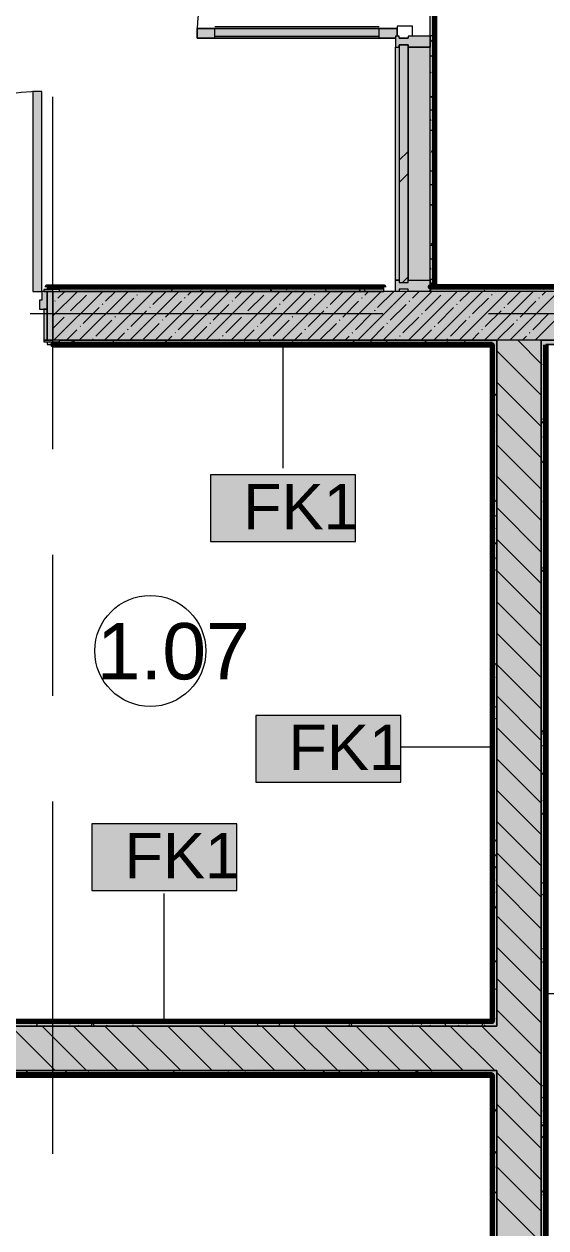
# Model space of a CAD drawing. Header units: millimetres. Extents: x -3817 to 677485, y -22715 to 103890.
# Drawn here: x 18624 to 20974, y 5592 to 11016 of the extents above; entities that cross this region are included whole.
import ezdxf

# ---------------------------------------------------------------- set-up
doc = ezdxf.new("R2010")
doc.units = ezdxf.units.MM
doc.layers.add('PDF _Геометрия', color=7, linetype='Continuous', true_color=0x1d1d1d)
doc.layers.add('PDF _Сплошная заливка', color=7, linetype='Continuous', true_color=0xffffff)
doc.layers.add('PDF _Текст', color=7, linetype='Continuous')
doc.styles.add('PDF GOST-Common', font='arial.ttf')

msp = doc.modelspace()

# ---------------------------------------------------------------- hatches: boundary and pattern name
at = {"layer": 'PDF _Сплошная заливка', "transparency": 33554559}
for points in [[(20453.3, 9831.4), (20473.3, 9832.4), (20473.3, 12811.3), (20453.3, 12811.3), (20453.3, 10383.6)], [(19403.5, 10951.4), (20296.5, 10951.4), (20296.5, 10961.4), (20303.5, 10961.4), (20303.5, 10996.4), (19403.5, 10996.4)], [(20453.3, 10911.4), (20453.3, 10961.4), (20353.5, 10961.4), (20353.5, 10951.4), (20313.5, 10951.4), (20313.5, 10961.4), (20296.5, 10961.4), (20296.5, 10911.4), (20313.5, 10911.4), (20313.5, 10921.4), (20353.5, 10921.4), (20353.5, 10911.4)], [(20296.5, 9861.4), (20313.5, 9861.4), (20313.5, 10911.4), (20296.5, 10911.4), (20296.5, 10383.6)], [(20353.5, 9861.4), (20453.3, 9861.4), (20453.3, 10911.4), (20353.5, 10911.4), (20353.5, 10383.6)], [(20453.3, 9811.3), (20453.5, 9811.4), (20453.3, 9861.4), (20353.5, 9861.4), (20353.5, 9851.3), (20313.5, 9851.3), (20313.5, 9861.4), (20296.5, 9861.4), (20296.5, 9811.3), (20313.5, 9811.3), (20313.5, 9821.4), (20353.5, 9821.4), (20353.5, 9811.3), (20433.3, 9811.3)], [(20473.3, 9821.4), (20509.1, 9821.4), (20509.1, 9831.4), (20453.3, 9831.4), (20453.5, 9821.4)], [(20753.3, 2011.3), (20953.3, 2011.3), (20953.3, 9591.3), (20753.3, 9591.3), (20753.3, 2037.4)], [(20953.5, 2011.3), (20973.3, 2011.3), (20973.3, 9591.3), (20953.3, 9591.3), (20953.3, 2011.3)], [(20973.3, 9571.4), (22133.3, 9571.4), (22133.3, 9591.3), (20973.3, 9591.3), (20973.3, 9571.4)], [(17753.3, 6501.3), (20753.3, 6501.3), (20753.3, 6521.3), (17523.3, 6521.3), (17523.3, 6501.3), (17534.5, 6501.3)], [(20251.9, 6301.4), (20753.3, 6301.4), (20753.3, 6501.3), (14623.3, 6501.3), (14623.3, 6301.4), (17534.5, 6301.4)], [(17503.3, 6281.4), (20753.3, 6281.4), (20753.3, 6301.4), (14623.3, 6301.4), (14623.3, 6281.4), (17303.3, 6281.4)]]:
    msp.add_hatch(color=256, dxfattribs=at).paths.add_polyline_path(points)
h = msp.add_hatch(color=256, dxfattribs=at)
h.paths.add_polyline_path([(14508.3, 9811.3), (14943.3, 9811.3), (14943.3, 9819.4), (14973.3, 9819.4), (14973.3, 9831.4), (14508.3, 9831.4)], flags=0)
h.paths.add_polyline_path([(18783.3, 9811.3), (20243.3, 9811.3), (20243.3, 9831.4), (18728.3, 9831.4), (18728.3, 9819.4), (18783.3, 9819.4)], flags=0)
h.paths.add_polyline_path([(16103.3, 9811.3), (17723.3, 9811.3), (17723.3, 9819.4), (17778.3, 9819.4), (17778.3, 9831.4), (16098.3, 9831.4), (16099.4, 9819.4), (16103.3, 9819.4)], flags=0)
h = msp.add_hatch(color=256, dxfattribs=at)
h.paths.add_polyline_path([(28953.3, 9811.3), (30803.3, 9811.3), (30803.3, 9831.4), (27971, 9831.4), (27959.5, 9811.3), (28404, 9811.3)], flags=0)
h.paths.add_polyline_path([(27913.3, 9811.3), (27924.8, 9831.4), (25401, 9831.4), (25389.5, 9811.3), (27908.3, 9811.3)], flags=0)
h.paths.add_polyline_path([(32453.3, 9831.4), (32453.3, 9831.4), (33232.3, 9820.2)], flags=0)
h.paths.add_polyline_path([(38594.1, 9811.3), (38733.2, 9811.3), (38733.2, 9831.4), (32453.3, 9831.4), (32453.3, 9811.3), (38233.3, 9811.3)], flags=0)
h.paths.add_polyline_path([(25343.3, 9811.3), (25354.8, 9831.4), (24398, 9831.4), (24398, 9811.3), (25338.3, 9811.3)], flags=0)
h.paths.add_polyline_path([(22153.3, 9811.3), (22753, 9811.3), (22753, 9831.4), (20509.1, 9831.4), (20509.1, 9821.4), (20453.3, 9821.4), (20453.3, 9811.3), (21610.5, 9811.3)], flags=0)
h = msp.add_hatch(color=256, dxfattribs=at)
h.paths.add_polyline_path([(17503.3, 9591.3), (17753.3, 9591.3), (17753.3, 9811.3), (17503.3, 9811.3), (17503.3, 9748.5)], flags=0)
h.paths.add_polyline_path([(21610.5, 9591.3), (22153.3, 9591.3), (22153.3, 9811.3), (18753.3, 9811.3), (18753.3, 9591.3), (20953.3, 9591.3)], flags=0)
h = msp.add_hatch(color=256, dxfattribs=at)
h.paths.add_polyline_path([(18728.3, 9731.3), (18728.3, 9811.3), (18703.3, 9811.3), (18703.3, 9771.3), (18693.3, 9771.3), (18693.3, 9731.3), (18713.3, 9731.3)], flags=0)
h.paths.add_polyline_path([(17793.3, 9731.3), (17813.3, 9731.3), (17813.3, 9771.3), (17803.3, 9771.3), (17803.3, 9811.3), (17778.3, 9811.3), (17778.3, 9731.3)], flags=0)
h = msp.add_hatch(color=256, dxfattribs=at)
h.paths.add_polyline_path([(20251.9, 9571.4), (20753.3, 9571.4), (20753.3, 9591.3), (18783.3, 9590.8), (18783.3, 9583.3), (18728.3, 9583.3), (18728.3, 9571.4), (18783.3, 9571.4)], flags=0)
h.paths.add_polyline_path([(17778.3, 9571.4), (17778.3, 9583.3), (17723.3, 9583.3), (17723.3, 9591.3), (17503.3, 9591.3), (17503.3, 9571.4), (17753.3, 9571.4)], flags=0)

# ---------------------------------------------------------------- linework, layer by layer
at = {"layer": 'PDF _Геометрия', "color": 231, "lineweight": 70, "true_color": 0xff80c0}
for points in [[(20473.3, 9832.4), (20453.3, 9832.4), (20453.3, 9831.4), (20509.1, 9831.4), (22753, 9831.4), (22753, 9832.4), (20509.1, 9832.4), (20474.3, 9832.4), (20474.3, 12811.3), (20474.3, 13790.3), (20593.5, 13790.3), (20593.5, 13791.3), (20473.3, 13791.3)], [(18728.3, 9831.4), (18728.3, 9832.4), (20193.5, 9832.4), (20233.3, 9832.4), (20243.3, 9832.4), (20243.3, 9831.4)], [(20732.3, 6281.4), (14603.3, 6281.4), (14603.3, 9601.3), (14602.3, 9601.3), (14602.3, 6281.4), (14602.3, 6280.3), (20732.3, 6280.3), (20732.3, 2051.3)], [(20732.3, 9571.4), (18753.3, 9571.4), (18753.3, 9570.4), (20732.3, 9570.4), (20732.3, 6522.3), (17524.3, 6522.3), (17524.3, 9570.4), (17753.3, 9570.4), (17753.3, 9571.4), (17524.3, 9571.4)], [(20973.3, 9570.4), (20973.3, 2051.3), (20974.3, 2051.3), (20974.3, 9570.4)]]:
    msp.add_lwpolyline(points, dxfattribs=at)
at = {"layer": 'PDF _Геометрия', "color": 231, "lineweight": 9, "true_color": 0xff80c0}
for points in [[(20473.3, 13791.3), (20473.3, 13790.3), (20473.3, 12811.3), (20473.3, 9832.4)], [(18728.3, 9831.4), (20243.3, 9831.4)], [(17524.3, 9571.4), (17523.3, 9571.4), (17523.3, 6521.3), (17524.3, 6521.3), (20733.3, 6521.3), (20733.3, 6522.3), (20733.3, 9558.3), (20733.3, 9571.4), (20732.3, 9571.4)], [(20974.3, 9570.4), (20973.3, 9570.4)], [(20732.3, 2051.3), (20733.3, 2051.3), (20733.3, 6281.4), (20732.3, 6281.4)]]:
    msp.add_lwpolyline(points, dxfattribs=at)
at = {"layer": 'PDF _Геометрия', "color": 7, "lineweight": 9}
for points in [[(20473.3, 13790.3), (20473.3, 12811.3), (20473.3, 9832.4)], [(20453.3, 10961.4), (20453.3, 10911.4), (20353.5, 10911.4), (20353.5, 9861.4), (20453.3, 9861.4), (20453.3, 9821.4), (20453.3, 9861.4)], [(20296.5, 9861.4), (20296.5, 10911.4)], [(20313.5, 10402.2), (20353.5, 10442.2)], [(20313.5, 10302.2), (20353.5, 10342.2)], [(20328.3, 9851.3), (20353.5, 9876.5)], [(20243.3, 9831.4), (18728.3, 9831.4)], [(19789.4, 9570.8), (19789.4, 9015)], [(20733.3, 9571.4), (20733.3, 9558.3), (20733.3, 6522.3)], [(20953.3, 9591.3), (20753.3, 9591.3)], [(20973.3, 9571.4), (20986.3, 9571.4), (22132.3, 9571.4)], [(20732.8, 7758.6), (20320.3, 7758.6)], [(19255.2, 6521.8), (19255.2, 7098.6)], [(20973.8, 6648.3), (21384.7, 6648.3)], [(20733.3, 6521.3), (17524.3, 6521.3)], [(20733.3, 6281.4), (20733.3, 2051.3), (20732.3, 2051.3)]]:
    msp.add_lwpolyline(points, dxfattribs=at)
at = {"layer": 'PDF _Геометрия', "color": 9, "lineweight": 9, "true_color": 0xc0c0c0}
for points in [[(22753, 9811.3), (20453.3, 9811.3), (20453.3, 9821.4), (20453.3, 9831.4), (20453.3, 12811.3)], [(14973.3, 9819.4), (14973.3, 9831.4), (14508.3, 9831.4), (14508.3, 9811.3), (14508.3, 9611.4), (14623.3, 9611.4), (14623.3, 6501.3), (14623.3, 6301.4), (20753.3, 6301.4), (20753.3, 2011.3), (19603.3, 2011.3), (19603.3, 1811.3), (19603.3, 1653.4), (20953.3, 1653.4), (20953.3, 1811.3), (20953.3, 2011.3), (20953.3, 9591.3), (22153.3, 9591.3), (22153.3, 9811.3), (18783.3, 9811.3), (20243.3, 9811.3), (20243.3, 9831.4)], [(18728.3, 9831.4), (18728.3, 9819.4)], [(20473.3, 9832.4), (20473.3, 9831.4), (20509.1, 9831.4), (22753, 9831.4)], [(18753.3, 9811.3), (18753.3, 9591.3)], [(22133.3, 9571.4), (22133.3, 9211.3), (22133.3, 9191.3), (22753.3, 9191.3), (22773.3, 9191.3), (22773.3, 9759.3), (22753.3, 9759.3), (22753.3, 9211.3), (22153.3, 9211.3), (22153.3, 9591.3), (22133.3, 9591.3), (20973.3, 9591.3), (20953.3, 9591.3), (20953.3, 2011.3), (20973.3, 2011.3), (20973.3, 9570.4)], [(17523.3, 2051.3), (17523.3, 2431.3), (17503.3, 2431.3), (16733.3, 2431.3), (16733.3, 2411.3), (16733.3, 2061.3), (16753.3, 2061.3), (16753.3, 2411.3), (17503.3, 2411.3), (17503.3, 2051.3), (17503.3, 2011.3), (17524.3, 2011.3), (17524.3, 2051.3), (20732.3, 2051.3), (19603.3, 2051.3), (19603.3, 2011.3), (20733.3, 2011.3), (20753.3, 2011.3), (20753.3, 6281.4), (20753.3, 6301.4), (14623.3, 6301.4), (14623.3, 9611.4), (14603.3, 9611.4), (14603.3, 9604.4)], [(14603.3, 9603.3), (14603.3, 6281.4), (14623.3, 6281.4), (20732.3, 6281.4)], [(17523.3, 6501.3), (20753.3, 6501.3), (20753.3, 6521.3), (20753.3, 9571.4), (20753.3, 9591.3), (18783.3, 9591.3), (20753.3, 9591.3), (20753.3, 6501.3), (17503.3, 6501.3)], [(18728.3, 9583.3), (18728.3, 9571.4), (20732.3, 9571.4)]]:
    msp.add_lwpolyline(points, dxfattribs=at)
at = {"layer": 'PDF _Геометрия', "color": 253, "lineweight": 9, "true_color": 0xaaaaaa}
msp.add_lwpolyline([(20296.5, 10951.4), (19403.5, 10951.4, -0.414212), (20303.5, 11851.3, -0.414214), (19383.5, 12771.3), (20296.5, 12771.3)], format="xyb", dxfattribs=at)
for points in [[(20296.5, 10951.4), (19403.5, 10951.4), (19403.5, 10996.4), (20303.5, 10996.4), (19403.5, 10996.4), (19403.5, 10951.4)], [(20303.5, 10996.4), (20303.5, 10961.4)]]:
    msp.add_lwpolyline(points, close=True, dxfattribs=at)
for points in [[(19483.5, 11005.3), (20223.5, 11005.3)], [(19483.5, 10951.4), (19483.5, 10996.4)], [(19483.5, 10961.4), (20223.5, 10961.4)], [(20223.5, 10951.4), (20223.5, 10996.4)], [(20373.5, 10961.4), (20373.5, 11006.4), (20303.5, 11006.4), (20303.5, 10961.4)], [(20313.5, 10951.4), (20353.5, 10951.4)], [(18753.3, 9101), (18753.3, 10688.5)], [(18651.9, 9711.4), (20239.4, 9711.4)], [(20715.6, 9711.4), (21350.6, 9711.4)], [(18753.3, 7989.8), (18753.3, 8624.8)], [(18753.3, 5926), (18753.3, 7513.5)]]:
    msp.add_lwpolyline(points, dxfattribs=at)
at = {"layer": 'PDF _Геометрия', "color": 7, "lineweight": 20}
for points in [[(20453.3, 10961.4), (20353.5, 10961.4), (20353.5, 10951.4), (20313.5, 10951.4), (20313.5, 10961.4), (20296.5, 10961.4), (20296.5, 10911.4), (20313.5, 10911.4), (20313.5, 10921.4), (20353.5, 10921.4), (20313.5, 10921.4), (20313.5, 9851.3), (20353.5, 9851.3), (20353.5, 10921.4), (20353.5, 10911.4), (20453.3, 10911.4)], [(20453.5, 9821.4), (20453.5, 9811.3), (20353.5, 9811.3), (20353.5, 9821.4), (20313.5, 9821.4), (20313.5, 9811.3), (20296.5, 9811.3), (20296.5, 9861.4), (20313.5, 9861.4), (20313.5, 9851.3), (20353.5, 9851.3), (20353.5, 9861.4), (20453.3, 9861.4)]]:
    msp.add_lwpolyline(points, dxfattribs=at)
at = {"layer": 'PDF _Геометрия', "color": 253, "lineweight": 9, "true_color": 0x9b9b9b}
for points in [[(20453.3, 10963.9), (20461.6, 10963.9)], [(20463.8, 10934.9), (20458.8, 10943.6)], [(20453.3, 10872.5), (20461.6, 10872.5)], [(20456.3, 10801.2), (20453.3, 10795.8)], [(20472, 10798.8), (20467, 10807.5)], [(20453.3, 10689.6), (20461.6, 10689.6)], [(20463.4, 10691.5), (20458.4, 10682.8)], [(20453.3, 10628.6), (20461.6, 10628.6)], [(20457.8, 10579.5), (20453.3, 10587.4)], [(20453.3, 10537.2), (20461.6, 10537.2)], [(20462.3, 10445.8), (20457.3, 10437.1)], [(20473.3, 10403.8), (20468.5, 10395.4)], [(20453.3, 10354.3), (20461.6, 10354.3)], [(20453.3, 10293.3), (20461.6, 10293.3)], [(20453.3, 10201.9), (20461.6, 10201.9)], [(20467.1, 10197.7), (20462.1, 10206.4)], [(20473.3, 10220.9), (20471.4, 10217.7)], [(20473.3, 10248), (20473.2, 10248)], [(20471.2, 10129.7), (20466.2, 10138.4)], [(20473.3, 10065.1), (20470.2, 10070.3)], [(20453.3, 10019), (20461.6, 10019)], [(20464.1, 10020), (20459.1, 10028.7)], [(20453.3, 9958.1), (20461.6, 9958.1)], [(20473.3, 9977), (20470.3, 9972)], [(20457, 9910.3), (20453.3, 9916.9)], [(18840.6, 9831.4), (18836.5, 9824.3)], [(18909.5, 9828.9), (18904.5, 9820.2)], [(18960.3, 9820.5), (18955.3, 9829.2)], [(19274.1, 9825.7), (19270.8, 9831.4)], [(19291.3, 9819.6), (19286.6, 9811.3)], [(19333, 9830.8), (19327.9, 9822.1)], [(19342.1, 9829.7), (19341.2, 9831.4)], [(19383.8, 9818.6), (19378.7, 9827.3)], [(19438.9, 9831.4), (19437.6, 9829.1)], [(19519.8, 9826.8), (19517.2, 9831.4)], [(19537.1, 9818.5), (19532.9, 9811.3)], [(19685.2, 9831.4), (19683.3, 9828)], [(19697.5, 9823.8), (19693.1, 9831.4)], [(19739.2, 9812.6), (19734.1, 9821.3)], [(19755.6, 9831.4), (19751.4, 9824)], [(19807.2, 9816.7), (19802.2, 9825.4)], [(19984.9, 9813.7), (19979.9, 9822.4)], [(20138.2, 9823.4), (20133.2, 9814.7)], [(20162.2, 9811.3), (20157.6, 9819.4)], [(20178, 9831.4), (20174.8, 9825.9)], [(20453.3, 9866.6), (20461.6, 9866.6)], [(20461.1, 9842.3), (20456.1, 9851)], [(20502.8, 9831.1), (20502.6, 9831.4)], [(20544.4, 9820), (20539.4, 9828.7)], [(20600.3, 9831.4), (20598.2, 9827.7)], [(20697.7, 9817.1), (20694.4, 9811.3)], [(20858.2, 9825.2), (20854.6, 9831.4)], [(20926.2, 9829.2), (20925, 9831.4)], [(20967.8, 9818.1), (20962.8, 9826.8)], [(19423.1, 9811.3), (19420.4, 9816.1)], [(19605.1, 9814.4), (19603.3, 9811.3)], [(19845.5, 9811.3), (19843.8, 9814.2)], [(19850.8, 9813.3), (19849.7, 9811.3)], [(20765.7, 9813.1), (20764.8, 9811.3)], [(18840.4, 9587.2), (18835.4, 9578.5)], [(18851.7, 9581.8), (18846.7, 9590.5)], [(18897, 9592.3), (18907.1, 9592.3)], [(18988.5, 9592.3), (18998.5, 9592.3)], [(19029.5, 9578.8), (19024.4, 9587.5)], [(19069, 9571.4), (19066.1, 9576.4)], [(19079.9, 9592.3), (19090, 9592.3)], [(19139.1, 9571.8), (19134.1, 9580.5)], [(19222.2, 9578), (19218.4, 9571.4)], [(19263.8, 9589.1), (19258.8, 9580.4)], [(19262.8, 9592.3), (19272.8, 9592.3)], [(19315.3, 9571.4), (19311.8, 9577.5)], [(19354.2, 9592.3), (19364.3, 9592.3)], [(19370.7, 9591.3), (19368.5, 9587.5)], [(19411.3, 9588.1), (19409.4, 9591.3)], [(19415.2, 9592.3), (19425.2, 9592.3)], [(19467.9, 9576.9), (19464.7, 9571.4)], [(19491.3, 9571.4), (19489.5, 9574.5)], [(19536, 9572.8), (19535.1, 9571.4)], [(19567.6, 9592.3), (19577.6, 9592.3)], [(19617.1, 9591.3), (19614.2, 9586.4)], [(19659, 9592.3), (19669.1, 9592.3)], [(19687.3, 9591), (19682.2, 9582.3)], [(19750.5, 9592.3), (19760.5, 9592.3)], [(19781.7, 9571.7), (19781.5, 9571.4)], [(19834.7, 9586.2), (19831.7, 9591.3)], [(19876.3, 9575), (19871.3, 9583.7)], [(19933.3, 9592.3), (19943.4, 9592.3)], [(20024.8, 9592.3), (20034.8, 9592.3)], [(20069.1, 9581.8), (20064, 9573)], [(20085.7, 9592.3), (20095.8, 9592.3)], [(20109.8, 9591.3), (20105.7, 9584.2)], [(20190.1, 9580.2), (20185.1, 9588.9)], [(20215.4, 9591.3), (20215.4, 9591.3)], [(20238.1, 9592.3), (20248.2, 9592.3)], [(20258.1, 9584.3), (20254.1, 9591.3)], [(20299.8, 9573.1), (20294.7, 9581.9)], [(20314.8, 9580.7), (20309.8, 9572)], [(20329.6, 9592.3), (20339.6, 9592.3)], [(20382.8, 9576.6), (20379.8, 9571.4)], [(20421, 9592.3), (20431.1, 9592.3)], [(20435.8, 9581.3), (20430.8, 9590)], [(20461.8, 9591.3), (20461.1, 9590.2)], [(20532.2, 9591.3), (20529.1, 9586.1)], [(20603.9, 9592.3), (20614, 9592.3)], [(20613.5, 9578.3), (20608.5, 9587)], [(20628.6, 9575.5), (20626.2, 9571.4)], [(20652.8, 9571.4), (20650.1, 9575.9)], [(20695.3, 9592.3), (20705.4, 9592.3)], [(20696.6, 9571.4), (20696.6, 9571.4)], [(20723.1, 9571.4), (20718.2, 9580)], [(20954.5, 9591.3), (20953.3, 9589.2)], [(20969.7, 9561.8), (20973.3, 9561.8)], [(20733.3, 9500.9), (20735.9, 9500.9)], [(20953.5, 9528.7), (20953.3, 9528.3)], [(20742.5, 9476.8), (20737.5, 9485.5)], [(20964.7, 9487), (20959.6, 9478.3)], [(20969.7, 9439.9), (20973.3, 9439.9)], [(20973.3, 9442.9), (20972.1, 9445)], [(20753.3, 9425.7), (20751.4, 9422.5)], [(20733.3, 9379), (20735.9, 9379)], [(20750.7, 9340.8), (20745.7, 9349.5)], [(20969.7, 9348.5), (20973.3, 9348.5)], [(20733.3, 9287.5), (20735.9, 9287.5)], [(20963, 9216.9), (20957.9, 9225.6)], [(20963.6, 9241.3), (20958.5, 9232.6)], [(20973.3, 9260), (20969.1, 9267.3)], [(20969.7, 9226.5), (20973.3, 9226.5)], [(20753.3, 9181.8), (20750.4, 9176.8)], [(20973.3, 9197.1), (20969.7, 9190.9)], [(20733.3, 9165.6), (20735.9, 9165.6)], [(20736.5, 9121.4), (20733.3, 9127.1)], [(20967, 9148.9), (20962, 9157.6)], [(20971.1, 9080.9), (20966.1, 9089.6)], [(20969.7, 9104.6), (20973.3, 9104.6)], [(20733.3, 9043.7), (20735.9, 9043.7)], [(20960, 9039.2), (20954.9, 9047.9)], [(20969.7, 9013.2), (20973.3, 9013.2)], [(20973.3, 9014.3), (20972.7, 9013.2)], [(20733.3, 8952.2), (20735.9, 8952.2)], [(20743.1, 8981.4), (20738.1, 8972.7)], [(20750.2, 8871.7), (20745.2, 8863)], [(20957, 8861.5), (20953.3, 8868)], [(20954.3, 8859.5), (20953.3, 8857.7)], [(20969.7, 8891.3), (20973.3, 8891.3)], [(20733.3, 8830.3), (20735.9, 8830.3)], [(20746.1, 8803.7), (20741.1, 8795)], [(20753.3, 8787.7), (20751.9, 8790)], [(20745.8, 8739.6), (20740.8, 8748.3)], [(20753.3, 8755.1), (20752.2, 8753.4)], [(20969.7, 8769.3), (20973.3, 8769.3)], [(20973.3, 8772.4), (20971.3, 8775.8)], [(20973.3, 8770.4), (20971.6, 8767.5)], [(20733.3, 8708.4), (20735.9, 8708.4)], [(20749.9, 8671.6), (20744.9, 8680.3)], [(20969.7, 8677.9), (20973.3, 8677.9)], [(20733.3, 8616.9), (20735.9, 8616.9)], [(20742.8, 8561.9), (20737.8, 8570.6)], [(20753.3, 8604.8), (20748.9, 8612.3)], [(20964.4, 8572.1), (20959.3, 8563.4)], [(20745, 8558), (20740, 8549.3)], [(20962.2, 8547.8), (20957.1, 8556.5)], [(20969.7, 8556), (20973.3, 8556)], [(20733.3, 8495), (20735.9, 8495)], [(20753.3, 8511.3), (20751.2, 8507.6)], [(20971.4, 8462.5), (20966.4, 8453.7)], [(20735.7, 8452.2), (20733.3, 8456.5)], [(20970.3, 8411.7), (20965.3, 8420.4)], [(20969.7, 8434.1), (20973.3, 8434.1)], [(20733.3, 8373.1), (20735.9, 8373.1)], [(20739.8, 8384.2), (20734.8, 8392.9)], [(20967.4, 8394.4), (20962.3, 8385.7)], [(20969.7, 8342.6), (20973.3, 8342.6)], [(20733.3, 8281.7), (20735.9, 8281.7)], [(20739.8, 8244.2), (20734.8, 8235.5)], [(20956.2, 8192.4), (20953.3, 8197.4)], [(20969.7, 8220.7), (20973.3, 8220.7)], [(20735.8, 8176.2), (20733.3, 8171.8)], [(20733.3, 8159.7), (20735.9, 8159.7)], [(20966.3, 8148.7), (20961.2, 8140)], [(20746.9, 8134.5), (20741.9, 8125.8)], [(20969.7, 8098.8), (20973.3, 8098.8)], [(20973.3, 8099.9), (20972.4, 8098.3)], [(20733.3, 8037.8), (20735.9, 8037.8)], [(20745, 8070.4), (20740, 8079.2)], [(20969.7, 8007.3), (20973.3, 8007.3)], [(20733.3, 7946.4), (20735.9, 7946.4)], [(20734.7, 7930.4), (20733.3, 7928)], [(20753.2, 7934.4), (20748.1, 7943.1)], [(20954, 7944.6), (20953.3, 7943.3)], [(20745.8, 7888.8), (20740.8, 7880.1)], [(20969.7, 7885.4), (20973.3, 7885.4)], [(20733.3, 7824.5), (20735.9, 7824.5)], [(20753.3, 7840.7), (20752, 7838.5)], [(20961.1, 7834.9), (20956.1, 7826.2)], [(20965.4, 7810.6), (20960.4, 7819.3)], [(20973.3, 7858), (20971.6, 7860.9)], [(20957, 7766.9), (20953.3, 7760.4)], [(20969.7, 7763.5), (20973.3, 7763.5)], [(20733.3, 7702.5), (20735.9, 7702.5)], [(20739, 7715), (20734, 7723.7)], [(20968.2, 7725.2), (20963.1, 7716.5)], [(20969.5, 7742.5), (20964.5, 7751.2)], [(20973.3, 7675.1), (20968.6, 7683.2)], [(20969.7, 7672.1), (20973.3, 7672.1)], [(20733.3, 7611.1), (20735.9, 7611.1)], [(20962.4, 7632.9), (20957.4, 7641.6)], [(20969.7, 7550.1), (20973.3, 7550.1)], [(20736.6, 7507), (20733.3, 7501.3)], [(20733.3, 7489.2), (20735.9, 7489.2)], [(20955.4, 7523.2), (20953.3, 7526.8)], [(20955.9, 7521.2), (20953.3, 7516.6)], [(20959.5, 7455.2), (20954.4, 7463.9)], [(20967.1, 7479.5), (20962, 7470.8)], [(20969.7, 7428.2), (20973.3, 7428.2)], [(20973.3, 7429.3), (20973.2, 7429.2)], [(20733.3, 7367.3), (20735.9, 7367.3)], [(20748.3, 7333.2), (20743.3, 7341.9)], [(20969.7, 7336.8), (20973.3, 7336.8)], [(20733.3, 7275.8), (20735.9, 7275.8)], [(20752.4, 7265.2), (20747.3, 7273.9)], [(20735.5, 7261.3), (20733.3, 7257.4)], [(20746.6, 7219.6), (20741.6, 7210.9)], [(20969.7, 7214.9), (20973.3, 7214.9)], [(20745.3, 7155.5), (20740.3, 7164.2)], [(20753.3, 7202.7), (20751.4, 7205.9)], [(20733.3, 7153.9), (20735.9, 7153.9)], [(20734.1, 7113.9), (20733.3, 7115.4)], [(20753.3, 7109.2), (20748.7, 7101.3)], [(20964.6, 7141.4), (20959.6, 7150.1)], [(20738.2, 7045.9), (20733.3, 7054.5)], [(20957.8, 7097.7), (20953.3, 7089.9)], [(20969.7, 7092.9), (20973.3, 7092.9)], [(20733.3, 7032), (20735.9, 7032)], [(20749.6, 7041.9), (20744.6, 7033.2)], [(20972.8, 7005.3), (20967.8, 7014)], [(20969.7, 7001.5), (20973.3, 7001.5)], [(20742.3, 6977.8), (20737.3, 6986.5)], [(20733.3, 6940.5), (20735.9, 6940.5)], [(20956.7, 6852), (20953.3, 6846)], [(20969.7, 6879.6), (20973.3, 6879.6)], [(20733.3, 6818.6), (20735.9, 6818.6)], [(20748.5, 6796.2), (20743.5, 6787.5)], [(20958.7, 6786), (20953.6, 6794.7)], [(20967.9, 6810.3), (20962.8, 6801.6)], [(20969.7, 6757.7), (20973.3, 6757.7)], [(20733.3, 6696.7), (20735.9, 6696.7)], [(20747.5, 6664.1), (20742.5, 6672.8)], [(20973.3, 6697.8), (20969.9, 6692)], [(20970.9, 6632.6), (20965.8, 6623.9)], [(20969.7, 6666.2), (20973.3, 6666.2)], [(20733.3, 6605.3), (20735.9, 6605.3)], [(20736.3, 6592.1), (20733.3, 6586.9)], [(18653.7, 6511.1), (18648.7, 6519.8)], [(18653.2, 6513.8), (18663.2, 6513.8)], [(18683, 6510.5), (18678, 6501.8)], [(18724.5, 6521.3), (18719.6, 6513)], [(18744.6, 6513.8), (18754.7, 6513.8)], [(18831.4, 6508.1), (18826.4, 6516.8)], [(18830.1, 6521.3), (18829.3, 6520)], [(18836.1, 6513.8), (18846.1, 6513.8)], [(18928.8, 6509.4), (18924.1, 6501.3)], [(18940.9, 6501.3), (18936, 6509.7)], [(19018.9, 6513.8), (19029, 6513.8)], [(19076.4, 6521.3), (19075, 6518.9)], [(19110.4, 6513.8), (19120.4, 6513.8)], [(19146.8, 6521.3), (19143.1, 6514.8)], [(19171.3, 6513.8), (19181.4, 6513.8)], [(19213.2, 6517.3), (19210.9, 6521.3)], [(19323.7, 6513.8), (19333.8, 6513.8)], [(19415.2, 6513.8), (19425.2, 6513.8)], [(19506.6, 6513.8), (19516.7, 6513.8)], [(19529.9, 6514.3), (19524.9, 6505.6)], [(19569.2, 6521.3), (19566.5, 6516.7)], [(19636.6, 6515.5), (19633.2, 6521.3)], [(19678.3, 6504.3), (19673.3, 6513)], [(19689.5, 6513.8), (19699.6, 6513.8)], [(19775.6, 6513.2), (19770.6, 6504.5)], [(19780.9, 6513.8), (19791, 6513.8)], [(19843.7, 6509.1), (19839.2, 6501.3)], [(19841.9, 6513.8), (19852, 6513.8)], [(19950.4, 6520.6), (19950, 6521.3)], [(19992.1, 6509.5), (19987, 6518.2)], [(19991.5, 6521.3), (19990, 6518.6)], [(19994.3, 6513.8), (20004.4, 6513.8)], [(20060.1, 6513.6), (20055.6, 6521.3)], [(20085.7, 6513.8), (20095.8, 6513.8)], [(20101.7, 6502.4), (20096.7, 6511.1)], [(20177.2, 6513.8), (20187.2, 6513.8)], [(20237.8, 6510.6), (20232.8, 6519.3)], [(20360.1, 6513.8), (20370.1, 6513.8)], [(20376.8, 6518.1), (20371.8, 6509.4)], [(20415.5, 6507.6), (20410.5, 6516.3)], [(20413.9, 6521.3), (20413.4, 6520.5)], [(20451.5, 6513.8), (20461.6, 6513.8)], [(20512.5, 6513.8), (20522.5, 6513.8)], [(20524.7, 6501.3), (20520.1, 6509.2)], [(20622.5, 6517), (20617.5, 6508.3)], [(20664.9, 6513.8), (20674.9, 6513.8)], [(20690.6, 6512.9), (20685.5, 6504.2)], [(20753.3, 6532.1), (20750.6, 6536.7)], [(20969.7, 6544.3), (20973.3, 6544.3)], [(18870.5, 6501.3), (18868, 6505.6)], [(18996.8, 6505.3), (18994.5, 6501.3)], [(19116.9, 6501.3), (19113.8, 6506.7)], [(19242.5, 6504.2), (19240.9, 6501.3)], [(19292.8, 6501.3), (19291.5, 6503.7)], [(19734, 6502), (19733.6, 6501.3)], [(20089.4, 6508), (20085.6, 6501.3)], [(20157.4, 6503.9), (20156, 6501.3)], [(20454.3, 6501.3), (20452.1, 6505.1)], [(20580.9, 6505.8), (20578.3, 6501.3)], [(20700.6, 6501.3), (20697.8, 6506.2)], [(20967.9, 6404.2), (20962.9, 6412.9)], [(20969.7, 6422.4), (20973.3, 6422.4)], [(20969.8, 6386.9), (20964.7, 6378.2)], [(18639.6, 6291.7), (18634.5, 6300.4)], [(18653.2, 6300.5), (18663.2, 6300.5)], [(18817.3, 6288.7), (18812.2, 6297.5)], [(18836.1, 6300.5), (18846.1, 6300.5)], [(18843.8, 6301.4), (18843.5, 6300.7)], [(18914.2, 6301.4), (18911.5, 6296.6)], [(18927.5, 6300.5), (18937.6, 6300.5)], [(18988.5, 6300.5), (18998.5, 6300.5)], [(19140.9, 6300.5), (19150.9, 6300.5)], [(19199.1, 6298), (19197.1, 6301.4)], [(19232.3, 6300.5), (19242.4, 6300.5)], [(19298.3, 6296.1), (19293.3, 6287.3)], [(19323.7, 6300.5), (19333.8, 6300.5)], [(19336.6, 6301.4), (19334.9, 6298.5)], [(19506.6, 6300.5), (19516.7, 6300.5)], [(19544.1, 6295), (19539, 6286.2)], [(19598.1, 6300.5), (19608.1, 6300.5)], [(19622.5, 6296.1), (19619.5, 6301.4)], [(19659, 6300.5), (19669.1, 6300.5)], [(19664.1, 6285), (19659.1, 6293.7)], [(19758.9, 6301.4), (19758.4, 6300.4)], [(19811.4, 6300.5), (19821.5, 6300.5)], [(19902.9, 6300.5), (19912.9, 6300.5)], [(19936.3, 6301.3), (19936.2, 6301.4)], [(19977.9, 6290.1), (19972.9, 6298.8)], [(19994.3, 6300.5), (20004.4, 6300.5)], [(20045.9, 6294.2), (20041.8, 6301.4)], [(20087.6, 6283.1), (20082.5, 6291.8)], [(20145.2, 6299.8), (20140.2, 6291.1)], [(20177.2, 6300.5), (20187.2, 6300.5)], [(20223.6, 6291.2), (20218.6, 6299.9)], [(20268.6, 6300.5), (20278.7, 6300.5)], [(20329.6, 6300.5), (20339.6, 6300.5)], [(20390.9, 6298.7), (20385.9, 6290)], [(20401.3, 6288.2), (20396.3, 6297)], [(20459, 6294.7), (20453.9, 6286)], [(20482, 6300.5), (20492, 6300.5)], [(20573.4, 6300.5), (20583.5, 6300.5)], [(20664.9, 6300.5), (20674.9, 6300.5)], [(20704.7, 6293.6), (20699.7, 6284.9)], [(20972, 6336.1), (20967, 6344.9)], [(20969.7, 6330.9), (20973.3, 6330.9)], [(18697.2, 6291.2), (18692.2, 6282.5)], [(18765.2, 6287.1), (18761.9, 6281.4)], [(18856.7, 6281.4), (18853.9, 6286.3)], [(18926.9, 6281.7), (18921.9, 6290.4)], [(19010.9, 6286), (19008.3, 6281.4)], [(19079, 6281.9), (19078.7, 6281.4)], [(19103.1, 6281.4), (19099.6, 6287.4)], [(19279.1, 6281.4), (19277.3, 6284.4)], [(19502.4, 6283.8), (19501, 6281.4)], [(19612.1, 6290.9), (19607.1, 6282.2)], [(19857.8, 6289.8), (19853, 6281.4)], [(19925.9, 6285.7), (19923.3, 6281.4)], [(20349.3, 6287.6), (20345.7, 6281.4)], [(20440.5, 6281.4), (20438, 6285.8)], [(20510.9, 6281.4), (20506, 6289.9)], [(20686.9, 6281.4), (20683.7, 6286.9)], [(20733.3, 6270), (20735.9, 6270)], [(20973.3, 6273), (20971.1, 6276.8)], [(20953.8, 6184.8), (20953.3, 6185.7)], [(20964.9, 6226.5), (20959.9, 6235.2)], [(20969.7, 6209), (20973.3, 6209)], [(20738.2, 6168.7), (20733.3, 6160.2)], [(20733.3, 6148.1), (20735.9, 6148.1)], [(20957.5, 6182.8), (20953.3, 6175.5)], [(20749.3, 6127), (20744.3, 6118.3)], [(20957.9, 6116.8), (20953.3, 6124.8)], [(20969.7, 6087.1), (20973.3, 6087.1)], [(20733.3, 6026.1), (20735.9, 6026.1)], [(20961.9, 6048.8), (20956.9, 6057.5)], [(20964.6, 6073.1), (20959.6, 6064.4)], [(20960.5, 6005.1), (20955.5, 5996.4)], [(20969.7, 5995.7), (20973.3, 5995.7)], [(20733.3, 5934.7), (20735.9, 5934.7)], [(20750.8, 5926.9), (20745.7, 5935.6)], [(20971.7, 5963.5), (20966.6, 5954.8)], [(20753.3, 5861.6), (20749.8, 5867.5)], [(20969.7, 5873.7), (20973.3, 5873.7)], [(20733.3, 5812.8), (20735.9, 5812.8)], [(20747.8, 5749.2), (20742.8, 5757.9)], [(20959.4, 5759.4), (20954.4, 5750.7)], [(20969.7, 5751.8), (20973.3, 5751.8)], [(20736.6, 5707.5), (20733.3, 5713.3)], [(20740.1, 5745.2), (20735, 5736.5)], [(20967.1, 5735), (20962.1, 5743.7)], [(20970.6, 5717.7), (20965.5, 5709)], [(20733.3, 5690.9), (20735.9, 5690.9)], [(20740.7, 5639.5), (20735.7, 5648.2)], [(20969.7, 5660.4), (20973.3, 5660.4)], [(20733.3, 5599.4), (20735.9, 5599.4)], [(20973.3, 5602.4), (20970.3, 5607.7)]]:
    msp.add_lwpolyline(points, dxfattribs=at)
at = {"layer": 'PDF _Геометрия', "color": 7, "lineweight": 9}
for points in [[(20313.5, 10911.4), (20313.5, 9861.4), (20296.5, 9861.4), (20296.5, 10911.4)], [(20115.9, 8984.9), (19462.8, 8984.9), (19462.8, 8684.9), (20115.9, 8684.9)], [(20320.3, 7900.5), (19667.1, 7900.5), (19667.1, 7600.5), (20320.3, 7600.5)], [(19581.8, 7412.5), (18928.7, 7412.5), (18928.7, 7112.5), (19581.8, 7112.5)]]:
    msp.add_lwpolyline(points, close=True, dxfattribs=at)
at = {"layer": 'PDF _Геометрия', "color": 253, "lineweight": 13, "true_color": 0xaaaaaa}
for points in [[(18703.3, 10711.4), (18663.3, 10711.4), (18663.3, 9811.3), (18703.3, 9811.3)], [(18713.3, 9811.3), (18783.3, 9811.3), (18783.3, 9819.4), (18713.3, 9819.4)], [(18703.3, 9811.3), (18703.3, 9771.3), (18693.3, 9771.3), (18693.3, 9731.3), (18728.3, 9731.3), (18728.3, 9811.3)], [(18713.3, 9810.4), (18728.3, 9810.4), (18728.3, 9811.3), (18713.3, 9811.3)], [(18728.3, 9591.3), (18753.3, 9591.3), (18753.3, 9811.3), (18728.3, 9811.3)], [(18713.3, 9591.3), (18728.3, 9591.3), (18728.3, 9731.3), (18713.3, 9731.3)], [(18713.3, 9583.3), (18783.3, 9583.3), (18783.3, 9591.3), (18713.3, 9591.3)]]:
    msp.add_lwpolyline(points, close=True, dxfattribs=at)
at = {"layer": 'PDF _Геометрия', "lineweight": 9}
for points in [[(18753.3, 9700.7), (18863.9, 9811.3)], [(18757.9, 9591.3), (18977.9, 9811.3)], [(18762, 9766.5), (18764.4, 9768.9)], [(18776.3, 9780.7), (18806.9, 9811.3)], [(18833.3, 9723.7), (18904.6, 9795)], [(18872, 9591.3), (19092, 9811.3)], [(18918.8, 9809.3), (18920.9, 9811.3)], [(18986, 9591.3), (19206, 9811.3)], [(18990.1, 9766.5), (19035, 9811.3)], [(19047.1, 9709.5), (19118.4, 9780.7)], [(19100.1, 9591.3), (19320.1, 9811.3)], [(19132.7, 9795), (19135, 9797.4)], [(19146.9, 9809.3), (19149, 9811.3)], [(19204, 9752.2), (19263.1, 9811.3)], [(19214.1, 9591.3), (19434.1, 9811.3)], [(19261, 9695.2), (19332.3, 9766.5)], [(19328.2, 9591.3), (19548.2, 9811.3)], [(19346.5, 9780.7), (19348.9, 9783.1)], [(19360.8, 9795), (19377.1, 9811.3)], [(19417.8, 9738), (19489.1, 9809.3)], [(19442.2, 9591.3), (19662.2, 9811.3)], [(19556.3, 9591.3), (19776.3, 9811.3)], [(19560.4, 9766.5), (19562.7, 9768.9)], [(19574.6, 9780.7), (19605.2, 9811.3)], [(19631.6, 9723.7), (19702.9, 9795)], [(19670.3, 9591.3), (19890.3, 9811.3)], [(19717.2, 9809.3), (19719.3, 9811.3)], [(19784.4, 9591.3), (20004.4, 9811.3)], [(19788.5, 9766.5), (19833.3, 9811.3)], [(19845.5, 9709.5), (19916.8, 9780.7)], [(19898.4, 9591.3), (20118.4, 9811.3)], [(19931, 9795), (19933.4, 9797.4)], [(19945.3, 9809.3), (19947.4, 9811.3)], [(20002.3, 9752.2), (20061.4, 9811.3)], [(20012.5, 9591.3), (20232.5, 9811.3)], [(20059.3, 9695.2), (20130.6, 9766.5)], [(20126.5, 9591.3), (20346.5, 9811.3)], [(20144.9, 9780.7), (20147.2, 9783.1)], [(20159.1, 9795), (20175.5, 9811.3)], [(20216.1, 9738), (20287.4, 9809.3)], [(20240.6, 9591.3), (20460.6, 9811.3)], [(20354.6, 9591.3), (20574.6, 9811.3)], [(20358.7, 9766.5), (20361.1, 9768.9)], [(20373, 9780.7), (20403.6, 9811.3)], [(20430, 9723.7), (20501.3, 9795)], [(20468.7, 9591.3), (20688.7, 9811.3)], [(20515.5, 9809.3), (20517.6, 9811.3)], [(20582.7, 9591.3), (20802.7, 9811.3)], [(20586.8, 9766.5), (20631.7, 9811.3)], [(20643.8, 9709.5), (20715.1, 9780.7)], [(20696.8, 9591.3), (20916.8, 9811.3)], [(20729.4, 9795), (20731.7, 9797.4)], [(20743.6, 9809.3), (20745.7, 9811.3)], [(20800.6, 9752.2), (20859.8, 9811.3)], [(20810.8, 9591.3), (21030.8, 9811.3)], [(20857.7, 9695.2), (20928.9, 9766.5)], [(20924.9, 9591.3), (21144.9, 9811.3)], [(20943.2, 9780.7), (20945.6, 9783.1)], [(20957.5, 9795), (20973.8, 9811.3)], [(18819, 9709.5), (18821.4, 9711.8)], [(18890.3, 9666.7), (18961.6, 9738)], [(18975.9, 9752.2), (18978.2, 9754.6)], [(19104.2, 9652.4), (19175.4, 9723.7)], [(19189.7, 9738), (19192.1, 9740.4)], [(19318, 9638.2), (19389.3, 9709.5)], [(19403.5, 9723.7), (19405.9, 9726.1)], [(19474.8, 9681), (19546.1, 9752.2)], [(19617.4, 9709.5), (19619.8, 9711.8)], [(19688.7, 9666.7), (19759.9, 9738)], [(19774.2, 9752.2), (19776.6, 9754.6)], [(19902.5, 9652.4), (19973.8, 9723.7)], [(19988, 9738), (19990.4, 9740.4)], [(20116.3, 9638.2), (20187.6, 9709.5)], [(20201.9, 9723.7), (20204.3, 9726.1)], [(20273.2, 9681), (20344.4, 9752.2)], [(20415.7, 9709.5), (20418.1, 9711.8)], [(20487, 9666.7), (20558.3, 9738)], [(20572.5, 9752.2), (20574.9, 9754.6)], [(20700.8, 9652.4), (20772.1, 9723.7)], [(20786.4, 9738), (20788.8, 9740.4)], [(20914.7, 9638.2), (20986, 9709.5)], [(18753.3, 9643.7), (18804.8, 9695.2)], [(18876.1, 9652.4), (18878.4, 9654.8)], [(18947.3, 9609.7), (19018.6, 9681)], [(19032.9, 9695.2), (19035.2, 9697.6)], [(19161.2, 9595.4), (19232.5, 9666.7)], [(19246.7, 9681), (19249.1, 9683.3)], [(19460.6, 9666.7), (19462.9, 9669.1)], [(19531.8, 9623.9), (19603.1, 9695.2)], [(19674.4, 9652.4), (19676.8, 9654.8)], [(19745.7, 9609.7), (19817, 9681)], [(19831.2, 9695.2), (19833.6, 9697.6)], [(19959.5, 9595.4), (20030.8, 9666.7)], [(20045.1, 9681), (20047.4, 9683.3)], [(20258.9, 9666.7), (20261.3, 9669.1)], [(20330.2, 9623.9), (20401.5, 9695.2)], [(20472.7, 9652.4), (20475.1, 9654.8)], [(20544, 9609.7), (20615.3, 9681)], [(20629.6, 9695.2), (20631.9, 9697.6)], [(20757.9, 9595.4), (20829.2, 9666.7)], [(20843.4, 9681), (20845.8, 9683.3)], [(18815, 9591.3), (18861.8, 9638.2)], [(19043.1, 9591.3), (19075.6, 9623.9)], [(19089.9, 9638.2), (19092.3, 9640.6)], [(19271.2, 9591.3), (19289.5, 9609.7)], [(19303.7, 9623.9), (19306.1, 9626.3)], [(19385.2, 9591.3), (19446.3, 9652.4)], [(19517.6, 9609.7), (19520, 9612)], [(19613.3, 9591.3), (19660.1, 9638.2)], [(19841.4, 9591.3), (19874, 9623.9)], [(19888.2, 9638.2), (19890.6, 9640.6)], [(20069.5, 9591.3), (20087.8, 9609.7)], [(20102.1, 9623.9), (20104.5, 9626.3)], [(20183.6, 9591.3), (20244.7, 9652.4)], [(20315.9, 9609.7), (20318.3, 9612)], [(20411.7, 9591.3), (20458.5, 9638.2)], [(20639.8, 9591.3), (20672.3, 9623.9)], [(20686.6, 9638.2), (20689, 9640.6)], [(20867.9, 9591.3), (20886.2, 9609.7)], [(20900.4, 9623.9), (20902.8, 9626.3)], [(18933.1, 9595.4), (18935.5, 9597.8)], [(19499.3, 9591.3), (19503.3, 9595.4)], [(19731.4, 9595.4), (19733.8, 9597.8)], [(20297.6, 9591.3), (20301.7, 9595.4)], [(20529.8, 9595.4), (20532.1, 9597.8)], [(20953.3, 9485.6), (20847.5, 9591.3)], [(20953.3, 9344.2), (20753.3, 9544.2)], [(20953.3, 9202.8), (20753.3, 9402.8)], [(20953.3, 9061.4), (20753.3, 9261.4)], [(20953.3, 8919.9), (20753.3, 9119.9)], [(20953.3, 8778.5), (20753.3, 8978.5)], [(20953.3, 8637.1), (20753.3, 8837.1)], [(20953.3, 8495.7), (20753.3, 8695.7)], [(20953.3, 8354.3), (20753.3, 8554.3)], [(20953.3, 8212.8), (20753.3, 8412.8)], [(20953.3, 8071.4), (20753.3, 8271.4)], [(20953.3, 7930), (20753.3, 8130)], [(20953.3, 7788.6), (20753.3, 7988.6)], [(20953.3, 7647.1), (20753.3, 7847.1)], [(20953.3, 7505.7), (20753.3, 7705.7)], [(20953.3, 7364.3), (20753.3, 7564.3)], [(20953.3, 7222.9), (20753.3, 7422.9)], [(20953.3, 7081.5), (20753.3, 7281.5)], [(20953.3, 6940), (20753.3, 7140)], [(20953.3, 6798.6), (20753.3, 6998.6)], [(20953.3, 6657.2), (20753.3, 6857.2)], [(20953.3, 6515.8), (20753.3, 6715.8)], [(20953.3, 6374.4), (20753.3, 6574.4)], [(18763.5, 6301.4), (18563.5, 6501.3)], [(18904.9, 6301.4), (18704.9, 6501.3)], [(19046.4, 6301.4), (18846.4, 6501.3)], [(19187.8, 6301.4), (18987.8, 6501.3)], [(19329.2, 6301.4), (19129.2, 6501.3)], [(19470.6, 6301.4), (19270.6, 6501.3)], [(19612.1, 6301.4), (19412.1, 6501.3)], [(19753.5, 6301.4), (19553.5, 6501.3)], [(19894.9, 6301.4), (19694.9, 6501.3)], [(20036.3, 6301.4), (19836.3, 6501.3)], [(20177.7, 6301.4), (19977.7, 6501.3)], [(20319.2, 6301.4), (20119.2, 6501.3)], [(20460.6, 6301.4), (20260.6, 6501.3)], [(20602, 6301.4), (20402, 6501.3)], [(20743.4, 6301.4), (20543.4, 6501.3)], [(20953.3, 6232.9), (20753.3, 6432.9), (20684.8, 6501.3)], [(20953.3, 6091.5), (20753.3, 6291.5)], [(20953.3, 5950.1), (20753.3, 6150.1)], [(20953.3, 5808.7), (20753.3, 6008.7)], [(20953.3, 5667.2), (20753.3, 5867.2)], [(20953.3, 5525.8), (20753.3, 5725.8)]]:
    msp.add_lwpolyline(points, dxfattribs=at)
at = {"layer": 'PDF _Геометрия', "color": 96, "lineweight": 9, "true_color": 0x008000}
msp.add_lwpolyline([(22132.3, 9571.4), (20986.3, 9571.4), (20973.3, 9571.4), (20973.3, 9570.4)], dxfattribs=at)
at = {"layer": 'PDF _Геометрия', "color": 7, "lineweight": 9}
msp.add_circle((19192.2, 8191.2), 250, dxfattribs=at)
msp.add_circle((19192.2, 8191.2), 250, dxfattribs=at)
at = {"layer": 'PDF _Геометрия', "color": 253, "lineweight": 9, "true_color": 0xaaaaaa}
msp.add_arc((18703.3, 9811.3), 900, 90.0001, 180, dxfattribs=at)
at = {"layer": 'PDF _Сплошная заливка', "lineweight": 35, "transparency": 33554559}
for points in [[(20353.5, 9851.3), (20353.5, 10921.4), (20313.5, 9851.3), (20313.5, 10921.4)], [(18703.3, 9811.3), (18703.3, 10711.4), (18663.3, 9811.3), (18663.3, 10711.4)], [(18713.3, 9811.3), (18783.3, 9811.3), (18713.3, 9819.4), (18783.3, 9819.4)], [(18753.3, 9591.3), (18753.3, 9811.3), (18728.3, 9591.3), (18728.3, 9811.3)], [(18728.3, 9591.3), (18728.3, 9731.3), (18713.3, 9591.3), (18713.3, 9731.3)], [(18713.3, 9583.3), (18783.3, 9583.3), (18713.3, 9591.3), (18783.3, 9591.3)], [(20753.3, 6521.3), (20753.3, 9571.4), (20733.3, 6521.3), (20733.3, 9571.3)], [(20753.3, 2011.3), (20752, 6281.4), (20733.3, 2011.3), (20733.3, 6281.4)]]:
    msp.add_solid(points, dxfattribs=at)
at = {"layer": 'PDF _Сплошная заливка', "color": 254, "lineweight": 35, "true_color": 0xffb9dc, "transparency": 33554559}
for points in [[(20473.3, 9832.4), (20474.3, 9832.4), (20473.3, 10383.6)], [(20243.3, 9831.4), (20233.3, 9832.4), (18753.3, 9831.4)], [(20509.1, 9831.4), (20509.1, 9832.4), (20474.3, 9831.4)], [(20732.3, 9570.4), (20732.3, 9571.4), (20619.6, 9570.4)]]:
    msp.add_solid(points, dxfattribs=at)
at = {"layer": 'PDF _Сплошная заливка', "lineweight": 9, "transparency": 33554559}
for points in [[(20115.9, 8984.9), (19462.8, 8984.9), (20115.9, 8684.9), (19462.8, 8684.9)], [(20320.3, 7900.5), (19667.1, 7900.5), (20320.3, 7600.5), (19667.1, 7600.5)], [(19581.8, 7412.5), (18928.7, 7412.5), (19581.8, 7112.5), (18928.7, 7112.5)]]:
    msp.add_solid(points, dxfattribs=at)

# ---------------------------------------------------------------- texts
at = {"layer": 'PDF _Текст', "char_height": 203.2, "attachment_point": 4, "style": 'PDF GOST-Common'}
for insert in [(19609.9, 8841.5), (19814.2, 7757.1), (19075.8, 7269.1)]:
    msp.add_mtext('FK1', dxfattribs=dict(at, insert=insert))
at = {"layer": 'PDF _Текст', "color": 250, "true_color": 0x3c3c3c, "insert": (18950.4, 8188.4), "char_height": 254, "attachment_point": 4, "style": 'PDF GOST-Common'}
msp.add_mtext('1.07', dxfattribs=at)

doc.saveas('drawing.dxf')
